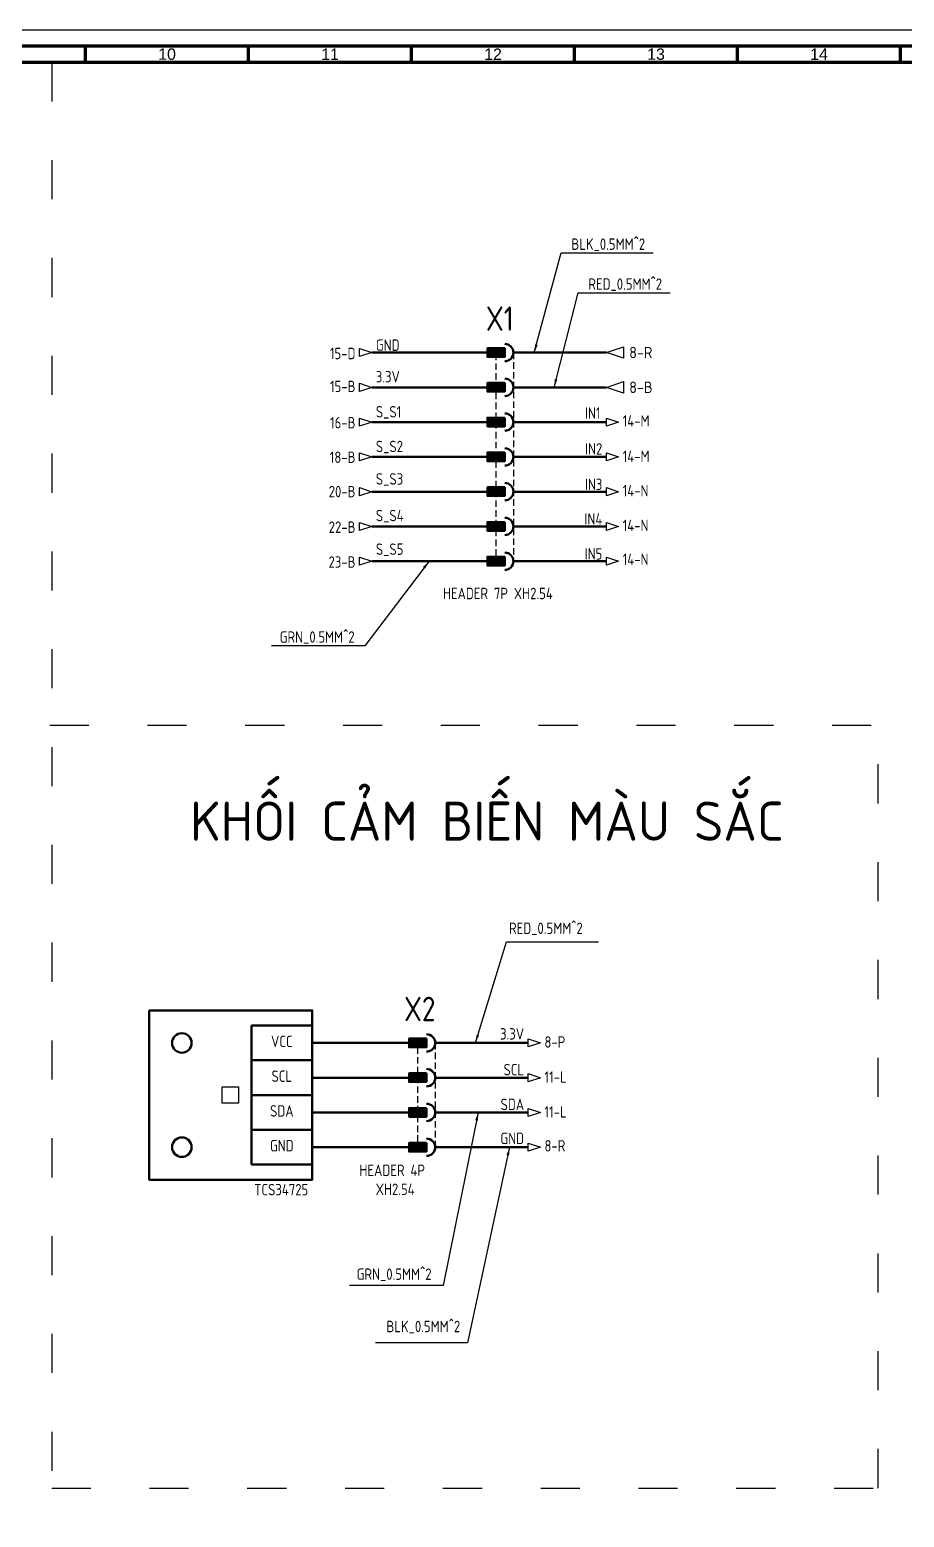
# Model space of a CAD drawing. Extents: x -73 to 5488, y -2262 to 3535.
# Drawn here: x 448.6 to 716.9, y -145.8 to 310.5 of the extents above; entities that cross this region are included whole.
import ezdxf
from ezdxf.enums import TextEntityAlignment as Align

# ---------------------------------------------------------------- set-up
doc = ezdxf.new("R2010")
doc.units = 0
doc.linetypes.add('ACAD_ISO03W100', pattern=[30, 12, -18])
doc.linetypes.add('ACISOWELD', pattern=[3, 2, -1])
for name, color, linetype, lineweight in [('BLK_0.5mm^2', 7, 'Continuous', 50), ('Khung_ten', 7, 'Continuous', 70), ('Lien dam 05', 2, 'Continuous', 50), ('Net dut025', 150, 'ACAD_ISO03W100', 25), ('Net khuat', 140, 'ACISOWELD', 25), ('Text', 3, 'Continuous', 25)]:
    doc.layers.add(name, color=color, linetype=linetype, lineweight=lineweight)
for name, color, linetype in [('SYMS', 7, 'Continuous'), ('TAGS', 150, 'Continuous'), ('WIREREF', 52, 'Continuous'), ('WIREREF_DEST', 7, 'Continuous'), ('XREF', 7, 'Continuous')]:
    doc.layers.add(name, color=color, linetype=linetype)
doc.styles.add('Annotative', font='arial.ttf')
doc.styles.get("Standard").update_dxf_attribs({"font": 'isocp2.shx', "width": 0.9, "height": 3.5})
doc.styles.add('TVCN12', font='tcvn+7284-2003i.ttf', dxfattribs={"height": 2.5})
doc.styles.add('WD_IEC 3.5', font='isocp2.shx', dxfattribs={"width": 0.9, "height": 3.5})
doc.styles.add('WD_IEC_2.5mm', font='isocp2.shx', dxfattribs={"width": 0.9, "height": 2.5})
doc.dimstyles.get("Standard").update_dxf_attribs({"dimtxt": 2.5, "dimasz": 0.18, "dimexe": 0.18, "dimexo": 0.0625, "dimgap": 0.09, "dimtad": 0, "dimtih": 1, "dimtoh": 1, "dimdec": 4, "dimzin": 0, "dimdsep": 46, "dimtxsty": 'Standard', "dimcen": 0.09, "dimadec": 0, "dimazin": 0, "dimtfac": 1, "dimtdec": 4, "dimtofl": 0, "dimtmove": 0, "dimatfit": 3, "dimfxl": 1, "dimtolj": 1, "dimtzin": 0, "dimarcsym": 0})

# ---------------------------------------------------------------- blocks, each defined once
blk = doc.blocks.new('VC01PJ')
for p, q in [((0, 2.5), (0, 5)), ((0, -5), (0, -1.25))]:
    blk.add_line(p, q)
blk.add_lwpolyline([(-0.63, 0), (0.62, 0), (0.62, 2.5), (-0.63, 2.5)], close=True)
blk.add_arc((0, 0), 1.25, 180, 0)
blk.add_solid([(-0.63, 2.5), (-0.63, 0), (0.62, 2.5), (0.62, 0)])
at = {"style": 'WD_IEC 3.5'}
for tag, p in [('INST', (-5.25, 8)), ('LOC', (-5.25, 5)), ('TAG1', (-5.25, 2)), ('DESC1', (-5.25, -5.6)), ('DESC2', (-5.25, -8.6)), ('DESC3', (-5.25, -11.6))]:
    blk.add_attdef(tag, text='', height=2.5, dxfattribs=at).set_placement(p, align=Align.RIGHT)
blk.add_attdef('TERM02', text='', height=2, rotation=90, dxfattribs=at).set_placement((-1, 5), align=Align.RIGHT)
at = {"style": 'WD_IEC 3.5', "flags": 1}
for tag, p, height in [('X2TERM02', (0, 5), 0.32), ('X2TERMDESC02', (0, 4.48), 0.32), ('MFG', (2.75, 4), 1.5), ('CAT', (2.75, 1.5), 1.5), ('X4LINK', (-1.25, 1.25), 0.32), ('X1LINK', (1.25, 1.25), 0.32), ('ASSYCODE', (2.75, -2.75), 1), ('FAMILY', (2.75, -4.25), 1), ('X8TERM01', (0, -5), 0.32), ('X8TERMDESC01', (0, -5.52), 0.32), ('CATDESC', (2.75, -5.75), 1)]:
    blk.add_attdef(tag, p, '', height=height, dxfattribs=at)
at = {"style": 'WD_IEC 3.5'}
blk.add_attdef('TERM01', (-1, -5), '', height=2, rotation=90, dxfattribs=at)
blk = doc.blocks.new('HA1D3')
blk.add_lwpolyline([(0, 0), (-3.75, -1.25), (-3.75, 1.25)], close=True)
at = {"style": 'WD_IEC 3.5'}
blk.add_attdef('XREF', text='', height=2.5, dxfattribs=at).set_placement((-5, 0), align=Align.MIDDLE_RIGHT)
at = {"style": 'WD_IEC 3.5', "flags": 1}
blk.add_attdef('SIGCODE', text='', height=1, dxfattribs=at).set_placement((-2.5, 1.8), align=Align.RIGHT)
at = {"style": 'WD_IEC 3.5'}
for tag, p, height, flags in [('X1TERM01', (0, 0), 0.32, 1), ('WIRENO', (1.25, 1), 2.5, 8)]:
    blk.add_attdef(tag, p, '', height=height, dxfattribs=dict(at, flags=flags))
blk.add_attdef('DESC1', text='', height=2.5, dxfattribs=at).set_placement((1.25, -1), align=Align.TOP_LEFT)
blk = doc.blocks.new('HA1S1')
blk.add_lwpolyline([(0, 1.25), (3.75, 0), (0, -1.25)], close=True)
at = {"style": 'WD_IEC 3.5'}
for tag, height, flags, p in [('WIRENO', 2.5, 8, (-1.25, 1)), ('SIGCODE', 1, 1, (5, 1.8))]:
    blk.add_attdef(tag, text='', height=height, dxfattribs=dict(at, flags=flags)).set_placement(p, align=Align.RIGHT)
at = {"style": 'WD_IEC 3.5', "flags": 1}
blk.add_attdef('X4TERM01', (0, 0), '', height=0.32, dxfattribs=at)
at = {"style": 'WD_IEC 3.5'}
blk.add_attdef('XREF', text='', height=2.5, dxfattribs=at).set_placement((5, 0), align=Align.MIDDLE_LEFT)
blk.add_attdef('DESC1', text='', height=2.5, dxfattribs=at).set_placement((-1.25, -1), align=Align.TOP_RIGHT)
blk = doc.blocks.new('HA1D1')
blk.add_lwpolyline([(0, 0), (3.75, 1.25), (3.75, -1.25)], close=True)
at = {"style": 'WD_IEC 3.5'}
for tag, height, flags, p in [('WIRENO', 2.5, 8, (-1.25, 1)), ('SIGCODE', 1, 1, (5, 1.8))]:
    blk.add_attdef(tag, text='', height=height, dxfattribs=dict(at, flags=flags)).set_placement(p, align=Align.RIGHT)
at = {"style": 'WD_IEC 3.5', "flags": 1}
blk.add_attdef('X4TERM01', (0, 0), '', height=0.32, dxfattribs=at)
at = {"style": 'WD_IEC 3.5'}
blk.add_attdef('XREF', text='', height=2.5, dxfattribs=at).set_placement((5, 0), align=Align.MIDDLE_LEFT)
blk.add_attdef('DESC1', text='', height=2.5, dxfattribs=at).set_placement((-1.25, -1), align=Align.TOP_RIGHT)

msp = doc.modelspace()

# ---------------------------------------------------------------- linework, layer by layer
msp.add_lwpolyline([(17.76, -530.52), (17.76, 310.48), (1206.76, 310.48), (1206.76, -530.52), (17.76, -530.52)], close=True)
at = {"layer": 'BLK_0.5mm^2'}
for p, q in [((583.68, 211.47), (553.56, 211.47)), ((605.02, 211.47), (625.54, 211.47)), ((583.68, 200.8), (553.56, 200.8)), ((605.02, 200.8), (625.54, 200.8)), ((583.68, 190.13), (553.56, 190.13)), ((605.02, 190.13), (625.54, 190.13)), ((583.68, 179.47), (553.56, 179.47)), ((605.02, 179.47), (625.54, 179.47)), ((583.68, 168.8), (553.56, 168.8)), ((605.02, 168.8), (625.54, 168.8)), ((583.68, 158.13), (553.56, 158.13)), ((605.02, 158.13), (625.54, 158.13)), ((583.68, 147.47), (553.56, 147.47)), ((605.02, 147.47), (625.54, 147.47)), ((559.69, -0.27), (535.3, -0.27)), ((581.02, -0.27), (601.54, -0.27)), ((559.69, -10.94), (535.3, -10.94)), ((581.02, -10.94), (601.54, -10.94)), ((559.69, -21.61), (535.3, -21.61)), ((581.02, -21.61), (601.54, -21.61)), ((559.69, -32.28), (535.3, -32.28)), ((581.02, -32.28), (601.54, -32.28))]:
    msp.add_line(p, q, dxfattribs=at)
at = {"layer": 'Khung_ten'}
for p, q in [((465.76, 300.48), (465.76, 305.48)), ((515.76, 300.48), (515.76, 305.48)), ((565.76, 300.48), (565.76, 305.48)), ((615.76, 300.48), (615.76, 305.48)), ((665.76, 300.48), (665.76, 305.48)), ((715.76, 300.48), (715.76, 305.48))]:
    msp.add_line(p, q, dxfattribs=at)
for points in [[(29.76, -525.52), (1201.76, -525.52), (1201.76, 305.48), (29.76, 305.48)], [(34.76, -520.52), (1196.76, -520.52), (1196.76, 300.48), (34.76, 300.48)]]:
    msp.add_lwpolyline(points, close=True, dxfattribs=at)
at = {"layer": 'Lien dam 05'}
for p, q in [((516.63, -5.61), (516.63, 5.06)), ((535.3, 5.06), (516.63, 5.06)), ((535.3, 5.06), (535.3, -5.61)), ((535.3, -5.61), (516.63, -5.61)), ((516.63, -16.28), (516.63, -5.61)), ((535.3, -5.61), (516.63, -5.61)), ((535.3, -5.61), (535.3, -16.28)), ((516.63, -26.93), (516.63, -16.27)), ((535.3, -16.27), (516.63, -16.27)), ((535.3, -16.28), (516.63, -16.28)), ((535.3, -16.27), (535.3, -26.93)), ((535.3, -26.93), (516.63, -26.93)), ((516.63, -37.6), (516.63, -26.93)), ((535.3, -26.93), (516.63, -26.93)), ((535.3, -26.93), (535.3, -37.6)), ((535.3, -37.6), (516.63, -37.6))]:
    msp.add_line(p, q, dxfattribs=at)
msp.add_lwpolyline([(485.31, 9.71), (485.31, -42.26), (535.3, -42.26), (535.3, 9.71)], close=True, dxfattribs=at)
for centre in [(495.3, -0.29), (495.3, -32.26)]:
    msp.add_circle(centre, 3, dxfattribs=at)
at = {"layer": 'Net dut025'}
for p, q in [((455.38, 300.48), (455.38, -518.43)), ((34.76, 97.22), (1196.76, 97.22)), ((708.87, -136.82), (708.87, 97.22)), ((455.38, -136.82), (1196.76, -136.82))]:
    msp.add_line(p, q, dxfattribs=at)
at = {"layer": 'Net khuat'}
for p, q in [((591.68, 146.13), (591.68, 212.8)), ((597.01, 211.47), (597.01, 147.47)), ((567.69, -33.61), (567.69, 1.06)), ((573.02, -0.27), (573.02, -32.28))]:
    msp.add_line(p, q, dxfattribs=at)
at = {"layer": 'SYMS'}
msp.add_lwpolyline([(507.63, -13.78), (512.63, -13.78), (512.63, -18.78), (507.63, -18.78)], close=True, dxfattribs=at)

# ---------------------------------------------------------------- block references
at = {"layer": 'BLK_0.5mm^2'}
ref = msp.add_blockref('VC01PJ', (594.35, 211.47), dxfattribs=dict(at, xscale=-2.13333866664, yscale=2.13333866664, zscale=2.13333866664, rotation=90))
ref.add_attrib('TAG1', 'X1', dxfattribs={"layer": 'TAGS', "height": 7.5, "style": 'WD_IEC_2.5mm', "width": 0.9}).set_placement((597.09, 225.63), align=Align.TOP_RIGHT)
at = {"layer": 'BLK_0.5mm^2', "xscale": -2.13333866664, "yscale": 2.13333866664, "zscale": 2.13333866664, "rotation": 90}
for p in [(594.35, 200.8), (594.35, 190.13), (594.35, 179.47), (594.35, 168.8), (594.35, 158.13), (594.35, 147.47), (570.35, -10.94), (570.35, -21.61), (570.35, -32.28)]:
    msp.add_blockref('VC01PJ', p, dxfattribs=at)
at = {"layer": 'BLK_0.5mm^2'}
ref = msp.add_blockref('VC01PJ', (570.35, -0.27), dxfattribs=dict(at, xscale=-2.13333866664, yscale=2.13333866664, zscale=2.13333866664, rotation=90))
ref.add_attrib('TAG1', 'X2', dxfattribs={"layer": 'TAGS', "height": 7.5, "style": 'WD_IEC_2.5mm', "width": 0.9}).set_placement((573.09, 13.88), align=Align.TOP_RIGHT)
at = {"layer": 'SYMS'}
ref = msp.add_blockref('HA1D3', (553.56, 211.47), dxfattribs=at)
ref.add_attrib('XREF', '15-D', dxfattribs={"layer": 'XREF', "height": 3.5, "style": 'WD_IEC 3.5', "width": 0.9}).set_placement((548.56, 212.94), align=Align.TOP_RIGHT)
ref.add_attrib('WIRENO', 'GND', dxfattribs={"layer": 'WIREREF_DEST', "height": 3.5, "style": 'WD_IEC 3.5', "width": 0.9, "flags": 8}).set_placement((554.81, 215.49), align=Align.TOP_LEFT)
ref = msp.add_blockref('HA1D1', (625.54, 211.47), dxfattribs=dict(at, xscale=1.4, yscale=1.4, zscale=1.4))
ref.add_attrib('XREF', '8-R', dxfattribs={"layer": 'XREF', "height": 3.5, "style": 'WD_IEC 3.5'}).set_placement((632.54, 211.47), align=Align.MIDDLE_LEFT)
ref = msp.add_blockref('HA1D3', (553.56, 200.8), dxfattribs=at)
ref.add_attrib('XREF', '15-B', dxfattribs={"layer": 'XREF', "height": 3.5, "style": 'WD_IEC 3.5', "width": 0.9}).set_placement((548.56, 202.82), align=Align.TOP_RIGHT)
ref.add_attrib('WIRENO', '3.3V', dxfattribs={"layer": 'WIREREF_DEST', "height": 3.5, "style": 'WD_IEC 3.5', "width": 0.9, "flags": 8}).set_placement((554.81, 205.82), align=Align.TOP_LEFT)
ref = msp.add_blockref('HA1D1', (625.54, 200.8), dxfattribs=dict(at, xscale=1.4, yscale=1.4, zscale=1.4))
ref.add_attrib('XREF', '8-B', dxfattribs={"layer": 'XREF', "height": 3.5, "style": 'WD_IEC 3.5'}).set_placement((632.54, 200.8), align=Align.MIDDLE_LEFT)
ref = msp.add_blockref('HA1D3', (553.56, 190.13), dxfattribs=at)
ref.add_attrib('XREF', '16-B', dxfattribs={"layer": 'XREF', "height": 3.5, "style": 'WD_IEC 3.5', "width": 0.9}).set_placement((548.56, 191.69), align=Align.TOP_RIGHT)
ref.add_attrib('WIRENO', 'S_S1', dxfattribs={"layer": 'WIREREF_DEST', "height": 3.5, "style": 'WD_IEC 3.5', "width": 0.9, "flags": 8}).set_placement((554.81, 195.06), align=Align.TOP_LEFT)
ref = msp.add_blockref('HA1S1', (625.54, 190.13), dxfattribs=at)
ref.add_attrib('XREF', '14-M', dxfattribs={"layer": 'XREF', "height": 3.5, "style": 'WD_IEC 3.5', "width": 0.9}).set_placement((630.54, 192.26), align=Align.TOP_LEFT)
ref.add_attrib('WIRENO', 'IN1', dxfattribs={"layer": 'WIREREF', "height": 3.5, "style": 'WD_IEC 3.5', "width": 0.9, "flags": 8}).set_placement((623.72, 194.66), align=Align.TOP_RIGHT)
ref = msp.add_blockref('HA1D3', (553.56, 179.47), dxfattribs=at)
ref.add_attrib('XREF', '18-B', dxfattribs={"layer": 'XREF', "height": 3.5, "style": 'WD_IEC 3.5', "width": 0.9}).set_placement((548.56, 181.1), align=Align.TOP_RIGHT)
ref.add_attrib('WIRENO', 'S_S2', dxfattribs={"layer": 'WIREREF_DEST', "height": 3.5, "style": 'WD_IEC 3.5', "width": 0.9, "flags": 8}).set_placement((554.81, 184.42), align=Align.TOP_LEFT)
ref = msp.add_blockref('HA1S1', (625.54, 179.47), dxfattribs=at)
ref.add_attrib('XREF', '14-M', dxfattribs={"layer": 'XREF', "height": 3.5, "style": 'WD_IEC 3.5', "width": 0.9}).set_placement((630.54, 181.39), align=Align.TOP_LEFT)
ref.add_attrib('WIRENO', 'IN2', dxfattribs={"layer": 'WIREREF', "height": 3.5, "style": 'WD_IEC 3.5', "width": 0.9, "flags": 8}).set_placement((624.29, 183.68), align=Align.TOP_RIGHT)
ref = msp.add_blockref('HA1D3', (553.56, 168.8), dxfattribs=at)
ref.add_attrib('XREF', '20-B', dxfattribs={"layer": 'XREF', "height": 3.5, "style": 'WD_IEC 3.5', "width": 0.9}).set_placement((548.56, 170.58), align=Align.TOP_RIGHT)
ref.add_attrib('WIRENO', 'S_S3', dxfattribs={"layer": 'WIREREF_DEST', "height": 3.5, "style": 'WD_IEC 3.5', "width": 0.9, "flags": 8}).set_placement((554.81, 174.45), align=Align.TOP_LEFT)
ref = msp.add_blockref('HA1S1', (625.54, 168.8), dxfattribs=at)
ref.add_attrib('XREF', '14-N', dxfattribs={"layer": 'XREF', "height": 3.5, "style": 'WD_IEC 3.5', "width": 0.9}).set_placement((630.54, 170.86), align=Align.TOP_LEFT)
ref.add_attrib('WIRENO', 'IN3', dxfattribs={"layer": 'WIREREF', "height": 3.5, "style": 'WD_IEC 3.5', "width": 0.9, "flags": 8}).set_placement((624.29, 172.81), align=Align.TOP_RIGHT)
ref = msp.add_blockref('HA1D3', (553.56, 158.13), dxfattribs=at)
ref.add_attrib('XREF', '22-B', dxfattribs={"layer": 'XREF', "height": 3.5, "style": 'WD_IEC 3.5', "width": 0.9}).set_placement((548.56, 159.67), align=Align.TOP_RIGHT)
ref.add_attrib('WIRENO', 'S_S4', dxfattribs={"layer": 'WIREREF_DEST', "height": 3.5, "style": 'WD_IEC 3.5', "width": 0.9, "flags": 8}).set_placement((554.81, 163.22), align=Align.TOP_LEFT)
ref = msp.add_blockref('HA1S1', (625.54, 158.13), dxfattribs=at)
ref.add_attrib('XREF', '14-N', dxfattribs={"layer": 'XREF', "height": 3.5, "style": 'WD_IEC 3.5', "width": 0.9}).set_placement((630.54, 160.18), align=Align.TOP_LEFT)
ref.add_attrib('WIRENO', 'IN4', dxfattribs={"layer": 'WIREREF', "height": 3.5, "style": 'WD_IEC 3.5', "width": 0.9, "flags": 8}).set_placement((624.29, 162.18), align=Align.TOP_RIGHT)
ref = msp.add_blockref('HA1D3', (553.56, 147.47), dxfattribs=at)
ref.add_attrib('XREF', '23-B', dxfattribs={"layer": 'XREF', "height": 3.5, "style": 'WD_IEC 3.5', "width": 0.9}).set_placement((548.56, 148.97), align=Align.TOP_RIGHT)
ref.add_attrib('WIRENO', 'S_S5', dxfattribs={"layer": 'WIREREF_DEST', "height": 3.5, "style": 'WD_IEC 3.5', "width": 0.9, "flags": 8}).set_placement((554.81, 152.92), align=Align.TOP_LEFT)
ref = msp.add_blockref('HA1S1', (625.54, 147.47), dxfattribs=at)
ref.add_attrib('XREF', '14-N', dxfattribs={"layer": 'XREF', "height": 3.5, "style": 'WD_IEC 3.5', "width": 0.9}).set_placement((630.54, 149.82), align=Align.TOP_LEFT)
ref.add_attrib('WIRENO', 'IN5', dxfattribs={"layer": 'WIREREF', "height": 3.5, "style": 'WD_IEC 3.5', "width": 0.9, "flags": 8}).set_placement((624.29, 151.47), align=Align.TOP_RIGHT)
ref = msp.add_blockref('HA1S1', (601.54, -0.27), dxfattribs=at)
ref.add_attrib('XREF', '8-P', dxfattribs={"layer": 'XREF', "height": 3.5, "style": 'WD_IEC 3.5', "width": 0.9}).set_placement((606.54, 1.76), align=Align.TOP_LEFT)
ref.add_attrib('WIRENO', '3.3V', dxfattribs={"layer": 'WIREREF', "height": 3.5, "style": 'WD_IEC 3.5', "width": 0.9, "flags": 8}).set_placement((600.29, 4.24), align=Align.TOP_RIGHT)
ref = msp.add_blockref('HA1S1', (601.54, -10.94), dxfattribs=at)
ref.add_attrib('XREF', '11-L', dxfattribs={"layer": 'XREF', "height": 3.5, "style": 'WD_IEC 3.5', "width": 0.9}).set_placement((606.54, -9.01), align=Align.TOP_LEFT)
ref.add_attrib('WIRENO', 'SCL', dxfattribs={"layer": 'WIREREF', "height": 3.5, "style": 'WD_IEC 3.5', "width": 0.9, "flags": 8}).set_placement((600.29, -6.73), align=Align.TOP_RIGHT)
ref = msp.add_blockref('HA1S1', (601.54, -21.61), dxfattribs=at)
ref.add_attrib('XREF', '11-L', dxfattribs={"layer": 'XREF', "height": 3.5, "style": 'WD_IEC 3.5', "width": 0.9}).set_placement((606.54, -19.68), align=Align.TOP_LEFT)
ref.add_attrib('WIRENO', 'SDA', dxfattribs={"layer": 'WIREREF', "height": 3.5, "style": 'WD_IEC 3.5', "width": 0.9, "flags": 8}).set_placement((600.29, -17.4), align=Align.TOP_RIGHT)
ref = msp.add_blockref('HA1S1', (601.54, -32.28), dxfattribs=at)
ref.add_attrib('XREF', '8-R', dxfattribs={"layer": 'XREF', "height": 3.5, "style": 'WD_IEC 3.5', "width": 0.9}).set_placement((606.54, -30.1), align=Align.TOP_LEFT)
ref.add_attrib('WIRENO', 'GND', dxfattribs={"layer": 'WIREREF', "height": 3.5, "style": 'WD_IEC 3.5', "width": 0.9, "flags": 8}).set_placement((600.29, -27.81), align=Align.TOP_RIGHT)

# ---------------------------------------------------------------- texts
at = {"layer": 'Khung_ten', "char_height": 3.5, "width": 50, "attachment_point": 5, "style": 'Annotative'}
for s, insert in [('10', (490.76, 302.98)), ('10', (490.76, 302.98)), ('11', (540.76, 302.98)), ('11', (540.76, 302.98)), ('12', (590.76, 302.98)), ('12', (590.76, 302.98)), ('13', (640.76, 302.98)), ('13', (640.76, 302.98)), ('14', (690.76, 302.98)), ('14', (690.76, 302.98))]:
    msp.add_mtext(s, dxfattribs=dict(at, insert=insert))
at = {"layer": 'Lien dam 05', "insert": (588.86, 67.73), "char_height": 12, "attachment_point": 5, "style": 'TVCN12'}
msp.add_mtext_dynamic_manual_height_columns('KHỐI CẢM BIẾN MÀU SẮC', width=227.4024, gutter_width=24.5, heights=[0], dxfattribs=at)
at = {"layer": 'SYMS', "char_height": 3.5, "style": 'WD_IEC_2.5mm'}
for s, insert, attachment_point in [('\\A1;BLK_0.5MM^ 2', (614.81, 242.64), 7), ('\\A1;RED_0.5MM^ 2', (619.99, 230.39), 7), ('\\A1;GRN_0.5MM^ 2', (548.31, 122.13), 9), ('\\A1;RED_0.5MM^ 2', (595.66, 32.8), 7), ('\\A1;GRN_0.5MM^ 2', (571.91, -73.29), 9), ('\\A1;BLK_0.5MM^ 2', (580.69, -89.34), 9)]:
    msp.add_mtext(s, dxfattribs=dict(at, insert=insert, attachment_point=attachment_point))
at = {"layer": 'TAGS', "char_height": 3.5}
for s, width, insert, attachment_point in [('\\pxqj;HEADER 7P XH2.54', 37.2129, (594.01, 137.57), 5), ('HEADER 4P  XH2.54', 28.7507, (560.73, -42.26), 5), ('TCS34725', 21, (517.49, -45.28), 4)]:
    msp.add_mtext_dynamic_manual_height_columns(s, width=width, gutter_width=24.5, heights=[0], dxfattribs=dict(at, insert=insert, attachment_point=attachment_point))
at = {"layer": 'Text', "char_height": 3.5, "attachment_point": 1}
for s, insert in [('\\pxqc;VCC', (516.63, 1.94)), ('\\pxqc;SCL', (516.63, -8.73)), ('\\pxqc;SDA', (516.63, -19.39)), ('\\pxqc;GND', (516.63, -30.05))]:
    msp.add_mtext_dynamic_manual_height_columns(s, width=18.6667, gutter_width=26.67, heights=[0], dxfattribs=dict(at, insert=insert))

# ---------------------------------------------------------------- leaders
at = {"layer": 'SYMS', "annotation_type": 0, "has_hookline": 1}
for points, hookline_direction, text_width in [([(603.43, 211.47), (611.69, 242.01), (614.19, 242.01)], 0, 25.09), ([(609.49, 200.8), (616.87, 229.76), (619.37, 229.76)], 0, 25.07), ([(571.13, 147.47), (551.43, 121.51), (548.93, 121.51)], 1, 25.55), ([(585.36, -0.29), (594.88, 30.76), (597.38, 30.76)], 0, 25.07), ([(586.2, -21.61), (575.45, -74.64), (572.95, -74.64)], 1, 25.55), ([(595.82, -32.28), (582.94, -92.31), (580.44, -92.31)], 1, 25.09)]:
    msp.add_leader(points, dimstyle='Standard', override={"dimtxt": 2.5, "dimasz": 2.5, "dimexe": 1.25, "dimexo": 0.625, "dimgap": 0.625, "dimtad": 1, "dimtoh": 0, "dimdec": 4, "dimzin": 8, "dimlunit": 6, "dimtxsty": 'Standard', "dimcen": 2.5, "dimtdec": 4, "dimtofl": 1, "dimtmove": 0, "dimtvp": 1}, dxfattribs=dict(at, hookline_direction=hookline_direction, text_width=text_width))

doc.saveas('drawing.dxf')
